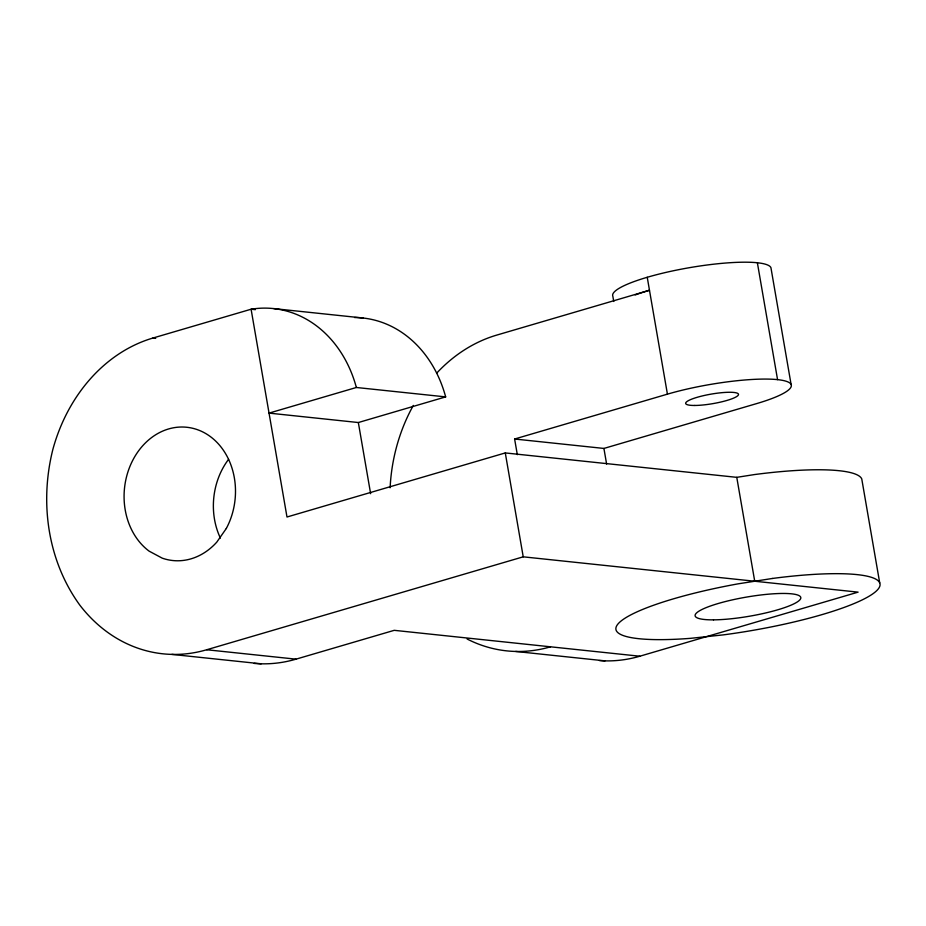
<?xml version="1.0" encoding="UTF-8"?>
<svg xmlns="http://www.w3.org/2000/svg" width="926" height="926" viewBox="0 0 926 926"><rect width="100%" height="100%" fill="white"/><g stroke="black" fill="none" stroke-linecap="round" stroke-linejoin="round"><path stroke-width="1.39" d="M206.706 649.751L523.225 556.827L858.101 592.142L639.808 656.221L394.233 630.328L295.996 659.162L206.706 649.751A160.788 133.379 -84 0 1 79.81 605.118C47.411 560.485 39.552 502.181 52.898 449.284A160.788 133.379 -84 0 1 152.859 338.059L251.096 309.226L255.344 309.666M445.661 396.895L356.36 387.485L269.038 413.112L358.339 422.534L445.661 396.895A120.6 100.043 -84 0 0 354.577 317.525M517.321 454.666L514.613 439.017L667.426 394.152A80.4 14.515 -9.8 0 1 777.562 379.637L757.375 262.764M879.7 582.836L861.759 478.939A133.992 24.192 -9.8 0 0 754.574 474.552L736.772 477.341L505.283 452.93L286.991 517.009L251.096 309.226A120.6 100.043 -84 0 1 356.36 387.485M514.613 439.017L603.914 448.439L756.727 403.574A80.4 14.515 -9.8 0 0 777.562 379.637M273.76 308.601L363.061 318.012M152.859 338.059L155.695 338.36M515.689 651.453L604.991 660.863M171.889 654.393L261.178 663.803M791.117 384.568L770.93 267.683A80.4 14.515 -9.8 0 0 685.958 268.297A80.4 14.515 -9.8 0 0 612.85 296.274L613.741 301.471M736.772 477.341L754.725 581.239M647.239 277.279L667.426 394.152M603.914 448.439L606.623 464.088M505.283 452.93L523.225 556.827M358.339 422.534L370.631 493.697M639.808 656.221A160.788 133.379 -84 0 1 599.446 660.597M550.507 646.811A160.788 133.379 -84 0 1 467.121 639.009M390.112 487.77A160.788 133.379 -84 0 1 413.32 405.426M436.725 373.109A160.788 133.379 -84 0 1 496.672 335.119L649.473 290.266A80.4 14.515 -9.8 0 0 635.178 294.966M295.996 659.162A160.788 133.379 -84 0 1 254.245 663.421M220.4 538.11A66.996 55.572 -84 0 1 228.595 459.308M226.303 528.491L216.788 542.127A66.996 55.572 -84 0 1 162.212 558.146L149.121 551.144A66.996 55.572 -84 0 1 133.263 459.319A66.996 55.572 -84 0 1 210.445 436.655A66.996 55.572 -84 0 1 226.303 528.491M772.527 578.449L738.091 583.843A133.992 24.192 -9.8 0 0 618.163 623.765A133.992 24.192 -9.8 0 0 690.646 638.327L723.403 634.866A133.992 24.192 -9.8 0 0 877.767 589.549A133.992 24.192 -9.8 0 0 772.527 578.449M713.495 619.853A53.592 9.677 -9.8 0 0 799.89 599.817A53.592 9.677 -9.8 0 0 730.51 600.303A53.592 9.677 -9.8 0 0 713.495 619.853M694.836 405.461A26.796 4.838 -9.8 0 0 738.034 395.448A26.796 4.838 -9.8 0 0 703.343 395.691A26.796 4.838 -9.8 0 0 694.836 405.461"/></g></svg>
